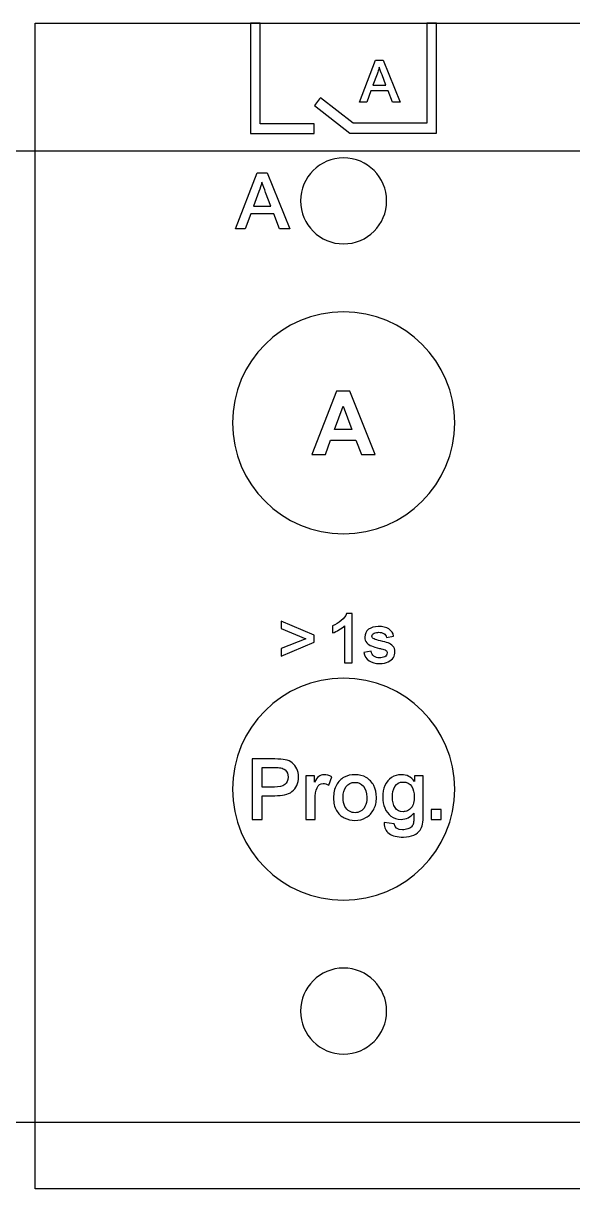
# Model space of a CAD drawing. Header units: millimetres. Extents: x 2151 to 5908, y -441 to 3322.
# Drawn here: x 3204.09 to 3223.86, y 1911.04 to 1953.04 of the extents above; entities that cross this region are included whole.
import ezdxf
from ezdxf.enums import TextEntityAlignment as Align

# ---------------------------------------------------------------- set-up
doc = ezdxf.new("R2010")
doc.units = ezdxf.units.MM
doc.layers.add('2DE_OBJ_Eti-Apparatus', color=7, linetype='Continuous', lineweight=25)
doc.layers.add('Beschriftung', color=7, linetype='Continuous')
doc.layers.add('Gehäuse', color=7, linetype='Continuous')
doc.styles.add('CP_ATTR', font='ARIAL.TTF')

# ---------------------------------------------------------------- blocks, each defined once
blk = doc.blocks.new('2de_eti_9_4352_5ex0yz5')
at = {"linetype": 'Continuous'}
for p, q in [((716, 35), (0, 35)), ((716, 0), (0, 0))]:
    blk.add_line(p, q, dxfattribs=at)
at = {"linetype": 'ByBlock', "style": 'CP_ATTR', "flags": 9}
for tag, p in [('CURRENT', (0, 5)), ('LINK', (0, 5)), ('CHARACTER', (0, 5)), ('POWER', (0, 5)), ('ORDER-NO', (0, 5)), ('PRODUCT-TYPE', (0, 5)), ('ARTICLE', (0, 5)), ('GROUP', (0, 5)), ('NUMBER', (0, 5)), ('NAME', (0, 5)), ('EL-STATUS', (0, 4.999)), ('FUNCTION', (0, 4.999)), ('ARTICLE-2', (0, 4.999)), ('ARTICLE-1', (0, 4.999)), ('VOLTAGE', (0, 4.999)), ('PRODUCER', (0, 4.999)), ('WEIGHT', (0.001, 5)), ('IP', (0.001, 5)), ('OTHER', (0.001, 5))]:
    blk.add_attdef(tag, text='', height=0.00005, dxfattribs=at).set_placement(p, align=Align.MIDDLE_LEFT)
blk = doc.blocks.new('Gehäuse_12_TE1')
at = {"layer": 'Gehäuse'}
blk.add_lwpolyline([(2.5, 66.5), (213.5, 66.5), (213.5, 24.5), (2.5, 24.5)], close=True, dxfattribs=at)
blk = doc.blocks.new('AKS-2416.03')
at = {"layer": 'Beschriftung'}
for points, knots in [([(10.2467, 66.5), (10.2467, 66.5), (10.5997, 66.5), (10.5997, 66.5), (10.5997, 66.5), (10.5997, 66.5), (10.5997, 62.8807), (10.5997, 62.8807), (10.5997, 62.8807), (10.5997, 62.8807), (12.5458, 62.8807), (12.5458, 62.8807), (12.5458, 62.8807), (12.5458, 62.8807), (12.5458, 62.5279), (12.5458, 62.5279), (12.5458, 62.5279), (12.5458, 62.5279), (10.2467, 62.5279), (10.2467, 62.5279), (10.2467, 62.5279), (10.2467, 62.5279), (10.2467, 66.5), (10.2467, 66.5)], [0, 0, 0, 0, 0.1428571, 0.1428571, 0.1428571, 0.1428572, 0.2857143, 0.2857143, 0.2857143, 0.2857143, 0.4285714, 0.4285714, 0.4285714, 0.4285714, 0.5714286, 0.5714286, 0.5714286, 0.5714286, 0.7142857, 0.7142857, 0.7142857, 0.7142857, 1, 1, 1, 1]), ([(16.5967, 66.5), (16.5967, 66.5), (16.9497, 66.5), (16.9497, 66.5), (16.9497, 66.5), (16.9497, 66.5), (16.9497, 62.5463), (16.9497, 62.5463), (16.9497, 62.5463), (16.9497, 62.5463), (13.822, 62.5463), (13.822, 62.5463), (13.822, 62.5463), (13.822, 62.5463), (12.5546, 63.541), (12.5546, 63.541), (12.5546, 63.541), (12.5546, 63.541), (12.7724, 63.818), (12.7724, 63.818), (12.7724, 63.818), (12.7724, 63.818), (13.9432, 62.8991), (13.9432, 62.8991), (13.9432, 62.8991), (13.9432, 62.8991), (16.5967, 62.8991), (16.5967, 62.8991), (16.5967, 62.8991), (16.5967, 62.8991), (16.5967, 66.5), (16.5967, 66.5)], [0, 0, 0, 0, 0.1111111, 0.1111111, 0.1111111, 0.1111111, 0.2222222, 0.2222222, 0.2222222, 0.2222222, 0.3333333, 0.3333333, 0.3333333, 0.3333333, 0.4444444, 0.4444444, 0.4444444, 0.4444445, 0.5555556, 0.5555556, 0.5555556, 0.5555556, 0.6666667, 0.6666667, 0.6666667, 0.6666667, 0.7777778, 0.7777778, 0.7777778, 0.7777778, 1, 1, 1, 1]), ([(14.1706, 63.6564), (14.1706, 63.6564), (14.4351, 63.6564), (14.4351, 63.6564), (14.4351, 63.6564), (14.4351, 63.6564), (14.5833, 64.0606), (14.5833, 64.0606), (14.5833, 64.0606), (14.5833, 64.0606), (15.2035, 64.0606), (15.2035, 64.0606), (15.2035, 64.0606), (15.2035, 64.0606), (15.358, 63.6564), (15.358, 63.6564), (15.358, 63.6564), (15.358, 63.6564), (15.6353, 63.6564), (15.6353, 63.6564), (15.6353, 63.6564), (15.6353, 63.6564), (15.0236, 65.1719), (15.0236, 65.1719), (15.0236, 65.1719), (15.0236, 65.1719), (14.7547, 65.1719), (14.7547, 65.1719), (14.7547, 65.1719), (14.7547, 65.1719), (14.1706, 63.6564), (14.1706, 63.6564)], [0, 0, 0, 0, 0.1111111, 0.1111111, 0.1111111, 0.1111111, 0.2222222, 0.2222222, 0.2222222, 0.2222222, 0.3333333, 0.3333333, 0.3333333, 0.3333333, 0.4444444, 0.4444444, 0.4444444, 0.4444445, 0.5555556, 0.5555556, 0.5555556, 0.5555556, 0.6666667, 0.6666667, 0.6666667, 0.6666667, 0.7777778, 0.7777778, 0.7777778, 0.7777778, 1, 1, 1, 1]), ([(14.8034, 64.666), (14.8415, 64.7676), (14.8585, 64.8163), (14.8818, 64.9221), (14.8818, 64.9221), (14.8818, 64.9221), (14.886, 64.9221), (14.886, 64.9221), (14.886, 64.9221), (14.9177, 64.8205), (14.9495, 64.7316), (14.9834, 64.6427), (14.9834, 64.6427), (14.9834, 64.6427), (15.1231, 64.2681), (15.1231, 64.2681), (15.1231, 64.2681), (15.1231, 64.2681), (14.6574, 64.2681), (14.6574, 64.2681), (14.6574, 64.2681), (14.6574, 64.2681), (14.8034, 64.666), (14.8034, 64.666)], [0, 0, 0, 0, 0.1428571, 0.1428571, 0.1428571, 0.1428572, 0.2857143, 0.2857143, 0.2857143, 0.2857143, 0.4285714, 0.4285714, 0.4285714, 0.4285714, 0.5714286, 0.5714286, 0.5714286, 0.5714286, 0.7142857, 0.7142857, 0.7142857, 0.7142857, 1, 1, 1, 1]), ([(13.6, 61.6505), (14.4558, 61.6505), (15.15, 60.9564), (15.15, 60.1005), (15.15, 60.1005), (15.15, 59.2446), (14.4558, 58.5505), (13.6, 58.5505), (13.6, 58.5505), (12.7442, 58.5505), (12.05, 59.2446), (12.05, 60.1005), (12.05, 60.1005), (12.05, 60.9564), (12.7442, 61.6505), (13.6, 61.6505)], [0, 0, 0, 0, 0.2, 0.2, 0.2, 0.2, 0.4, 0.4, 0.4, 0.4, 0.6, 0.6, 0.6, 0.6, 1, 1, 1, 1]), ([(9.7085, 59.0901), (9.7085, 59.0901), (10.0612, 59.0901), (10.0612, 59.0901), (10.0612, 59.0901), (10.0612, 59.0901), (10.2588, 59.6291), (10.2588, 59.6291), (10.2588, 59.6291), (10.2588, 59.6291), (11.0857, 59.6291), (11.0857, 59.6291), (11.0857, 59.6291), (11.0857, 59.6291), (11.2917, 59.0901), (11.2917, 59.0901), (11.2917, 59.0901), (11.2917, 59.0901), (11.6614, 59.0901), (11.6614, 59.0901), (11.6614, 59.0901), (11.6614, 59.0901), (10.8458, 61.1108), (10.8458, 61.1108), (10.8458, 61.1108), (10.8458, 61.1108), (10.4874, 61.1108), (10.4874, 61.1108), (10.4874, 61.1108), (10.4874, 61.1108), (9.7085, 59.0901), (9.7085, 59.0901)], [0, 0, 0, 0, 0.1111111, 0.1111111, 0.1111111, 0.1111111, 0.2222222, 0.2222222, 0.2222222, 0.2222222, 0.3333333, 0.3333333, 0.3333333, 0.3333333, 0.4444444, 0.4444444, 0.4444444, 0.4444445, 0.5555556, 0.5555556, 0.5555556, 0.5555556, 0.6666667, 0.6666667, 0.6666667, 0.6666667, 0.7777778, 0.7777778, 0.7777778, 0.7777778, 1, 1, 1, 1]), ([(10.5523, 60.4363), (10.6031, 60.5717), (10.6257, 60.6366), (10.6567, 60.7777), (10.6567, 60.7777), (10.6567, 60.7777), (10.6624, 60.7777), (10.6624, 60.7777), (10.6624, 60.7777), (10.7047, 60.6423), (10.747, 60.5237), (10.7922, 60.4052), (10.7922, 60.4052), (10.7922, 60.4052), (10.9785, 59.9057), (10.9785, 59.9057), (10.9785, 59.9057), (10.9785, 59.9057), (10.3576, 59.9057), (10.3576, 59.9057), (10.3576, 59.9057), (10.3576, 59.9057), (10.5523, 60.4363), (10.5523, 60.4363)], [0, 0, 0, 0, 0.1428571, 0.1428571, 0.1428571, 0.1428572, 0.2857143, 0.2857143, 0.2857143, 0.2857143, 0.4285714, 0.4285714, 0.4285714, 0.4285714, 0.5714286, 0.5714286, 0.5714286, 0.5714286, 0.7142857, 0.7142857, 0.7142857, 0.7142857, 1, 1, 1, 1]), ([(13.5999, 56.1006), (15.8088, 56.1006), (17.6, 54.3093), (17.6, 52.1007), (17.6, 52.1007), (17.6, 49.8919), (15.8088, 48.1006), (13.5999, 48.1006), (13.5999, 48.1006), (11.3912, 48.1006), (9.6, 49.8919), (9.6, 52.1007), (9.6, 52.1007), (9.6, 54.3093), (11.3912, 56.1006), (13.5999, 56.1006)], [0, 0, 0, 0, 0.2, 0.2, 0.2, 0.2, 0.4, 0.4, 0.4, 0.4, 0.6, 0.6, 0.6, 0.6, 1, 1, 1, 1]), ([(14.7403, 50.9642), (14.7403, 50.9642), (14.2408, 50.9642), (14.2408, 50.9642), (14.2408, 50.9642), (14.2408, 50.9642), (14.0423, 51.4807), (14.0423, 51.4807), (14.0423, 51.4807), (14.0423, 51.4807), (13.1338, 51.4807), (13.1338, 51.4807), (13.1338, 51.4807), (13.1338, 51.4807), (12.9464, 50.9642), (12.9464, 50.9642), (12.9464, 50.9642), (12.9464, 50.9642), (12.4596, 50.9642), (12.4596, 50.9642), (12.4596, 50.9642), (12.4596, 50.9642), (13.3449, 53.237), (13.3449, 53.237), (13.3449, 53.237), (13.3449, 53.237), (13.8301, 53.237), (13.8301, 53.237), (13.8301, 53.237), (13.8301, 53.237), (14.7403, 50.9642), (14.7403, 50.9642)], [0, 0, 0, 0, 0.1111111, 0.1111111, 0.1111111, 0.1111111, 0.2222222, 0.2222222, 0.2222222, 0.2222222, 0.3333333, 0.3333333, 0.3333333, 0.3333333, 0.4444444, 0.4444444, 0.4444444, 0.4444445, 0.5555556, 0.5555556, 0.5555556, 0.5555556, 0.6666667, 0.6666667, 0.6666667, 0.6666667, 0.7777778, 0.7777778, 0.7777778, 0.7777778, 1, 1, 1, 1]), ([(13.8952, 51.8633), (13.8952, 51.8633), (13.582, 52.7067), (13.582, 52.7067), (13.582, 52.7067), (13.582, 52.7067), (13.275, 51.8633), (13.275, 51.8633), (13.275, 51.8633), (13.275, 51.8633), (13.8952, 51.8633), (13.8952, 51.8633)], [0, 0, 0, 0, 0.25, 0.25, 0.25, 0.25, 0.5, 0.5, 0.5, 0.5, 1, 1, 1, 1]), ([(12.5457, 44.4456), (12.5457, 44.4456), (12.5457, 44.2011), (12.5457, 44.2011), (12.5457, 44.2011), (12.5457, 44.2011), (11.3555, 43.6924), (11.3555, 43.6924), (11.3555, 43.6924), (11.3555, 43.6924), (11.3555, 43.969), (11.3555, 43.969), (11.3555, 43.969), (11.3555, 43.969), (12.2445, 44.3221), (12.2445, 44.3221), (12.2445, 44.3221), (12.2445, 44.3221), (11.3555, 44.6851), (11.3555, 44.6851), (11.3555, 44.6851), (11.3555, 44.6851), (11.3555, 44.9592), (11.3555, 44.9592), (11.3555, 44.9592), (11.3555, 44.9592), (12.5457, 44.4456), (12.5457, 44.4456)], [0, 0, 0, 0, 0.125, 0.125, 0.125, 0.125, 0.25, 0.25, 0.25, 0.25, 0.375, 0.375, 0.375, 0.375, 0.5, 0.5, 0.5, 0.5, 0.625, 0.625, 0.625, 0.625, 0.75, 0.75, 0.75, 0.75, 1, 1, 1, 1]), ([(13.9113, 43.4529), (13.9113, 43.4529), (13.6372, 43.4529), (13.6372, 43.4529), (13.6372, 43.4529), (13.6372, 43.4529), (13.6372, 44.7864), (13.6372, 44.7864), (13.6372, 44.7864), (13.5812, 44.7337), (13.5137, 44.6843), (13.4347, 44.6382), (13.4347, 44.6382), (13.3557, 44.5921), (13.2783, 44.5551), (13.2026, 44.5271), (13.2026, 44.5271), (13.2026, 44.5271), (13.2026, 44.7814), (13.2026, 44.7814), (13.2026, 44.7814), (13.3178, 44.8308), (13.422, 44.895), (13.515, 44.9741), (13.515, 44.9741), (13.608, 45.0531), (13.6726, 45.1379), (13.7088, 45.2284), (13.7088, 45.2284), (13.7088, 45.2284), (13.9113, 45.2284), (13.9113, 45.2284), (13.9113, 45.2284), (13.9113, 45.2284), (13.9113, 43.4529), (13.9113, 43.4529)], [0, 0, 0, 0, 0.1, 0.1, 0.1, 0.1, 0.2, 0.2, 0.2, 0.2, 0.3, 0.3, 0.3, 0.3, 0.4, 0.4, 0.4, 0.4, 0.5, 0.5, 0.5, 0.5, 0.6, 0.6, 0.6, 0.6, 0.7, 0.7, 0.7, 0.7, 0.8, 0.8, 0.8, 0.8, 1, 1, 1, 1]), ([(14.8473, 44.7617), (15.0119, 44.7617), (15.1403, 44.7316), (15.2325, 44.6715), (15.2325, 44.6715), (15.3247, 44.6115), (15.3815, 44.5246), (15.4029, 44.411), (15.4029, 44.411), (15.4029, 44.411), (15.1411, 44.3666), (15.1411, 44.3666), (15.1411, 44.3666), (15.1296, 44.4308), (15.0996, 44.4777), (15.051, 44.5073), (15.051, 44.5073), (15.0024, 44.537), (14.9428, 44.5518), (14.872, 44.5518), (14.872, 44.5518), (14.8111, 44.5518), (14.7543, 44.5415), (14.7016, 44.5209), (14.7016, 44.5209), (14.6489, 44.5003), (14.6226, 44.4645), (14.6226, 44.4135), (14.6226, 44.4135), (14.6226, 44.3674), (14.6477, 44.3332), (14.6979, 44.311), (14.6979, 44.311), (14.7481, 44.2888), (14.8267, 44.2662), (14.9337, 44.2431), (14.9337, 44.2431), (15.044, 44.2184), (15.1329, 44.1937), (15.2004, 44.169), (15.2004, 44.169), (15.2679, 44.1443), (15.3263, 44.1061), (15.3757, 44.0542), (15.3757, 44.0542), (15.4251, 44.0023), (15.4498, 43.9336), (15.4498, 43.848), (15.4498, 43.848), (15.4498, 43.7756), (15.4305, 43.7072), (15.3918, 43.643), (15.3918, 43.643), (15.3531, 43.5788), (15.2926, 43.5262), (15.2103, 43.485), (15.2103, 43.485), (15.128, 43.4438), (15.0243, 43.4233), (14.8991, 43.4233), (14.8991, 43.4233), (14.7427, 43.4233), (14.6147, 43.4587), (14.5151, 43.5295), (14.5151, 43.5295), (14.4155, 43.6002), (14.3518, 43.6998), (14.3238, 43.8282), (14.3238, 43.8282), (14.3238, 43.8282), (14.5954, 43.8702), (14.5954, 43.8702), (14.5954, 43.8702), (14.6086, 43.7912), (14.6415, 43.7319), (14.6942, 43.6924), (14.6942, 43.6924), (14.7469, 43.6529), (14.8144, 43.6332), (14.8967, 43.6332), (14.8967, 43.6332), (14.9625, 43.6332), (15.0243, 43.6459), (15.0819, 43.6714), (15.0819, 43.6714), (15.1395, 43.697), (15.1683, 43.7426), (15.1683, 43.8085), (15.1683, 43.8085), (15.1683, 43.8529), (15.1523, 43.8842), (15.1201, 43.9023), (15.1201, 43.9023), (15.088, 43.9204), (15.0325, 43.9394), (14.9535, 43.9591), (14.9535, 43.9591), (14.9535, 43.9591), (14.8967, 43.9739), (14.8967, 43.9739), (14.8967, 43.9739), (14.7699, 44.0052), (14.672, 44.034), (14.6028, 44.0604), (14.6028, 44.0604), (14.5337, 44.0867), (14.4765, 44.125), (14.4312, 44.1752), (14.4312, 44.1752), (14.3859, 44.2254), (14.3633, 44.2933), (14.3633, 44.3789), (14.3633, 44.3789), (14.3633, 44.4975), (14.4094, 44.5909), (14.5016, 44.6592), (14.5016, 44.6592), (14.5938, 44.7275), (14.709, 44.7617), (14.8473, 44.7617)], [0, 0, 0, 0, 0.0322581, 0.0322581, 0.0322581, 0.0322581, 0.0645161, 0.0645161, 0.0645161, 0.0645161, 0.0967742, 0.0967742, 0.0967742, 0.0967742, 0.1290323, 0.1290323, 0.1290323, 0.1290323, 0.1612903, 0.1612903, 0.1612903, 0.1612903, 0.1935484, 0.1935484, 0.1935484, 0.1935484, 0.2258065, 0.2258065, 0.2258065, 0.2258065, 0.2580645, 0.2580645, 0.2580645, 0.2580645, 0.2903226, 0.2903226, 0.2903226, 0.2903226, 0.3225806, 0.3225806, 0.3225806, 0.3225807, 0.3548387, 0.3548387, 0.3548387, 0.3548387, 0.3870968, 0.3870968, 0.3870968, 0.3870968, 0.4193548, 0.4193548, 0.4193548, 0.4193548, 0.4516129, 0.4516129, 0.4516129, 0.4516129, 0.483871, 0.483871, 0.483871, 0.483871, 0.516129, 0.516129, 0.516129, 0.516129, 0.5483871, 0.5483871, 0.5483871, 0.5483871, 0.5806452, 0.5806452, 0.5806452, 0.5806452, 0.6129032, 0.6129032, 0.6129032, 0.6129032, 0.6451613, 0.6451613, 0.6451613, 0.6451613, 0.6774194, 0.6774194, 0.6774194, 0.6774194, 0.7096774, 0.7096774, 0.7096774, 0.7096774, 0.7419355, 0.7419355, 0.7419355, 0.7419355, 0.7741935, 0.7741935, 0.7741935, 0.7741936, 0.8064516, 0.8064516, 0.8064516, 0.8064516, 0.8387097, 0.8387097, 0.8387097, 0.8387097, 0.8709677, 0.8709677, 0.8709677, 0.8709678, 0.9032258, 0.9032258, 0.9032258, 0.9032258, 0.9354839, 0.9354839, 0.9354839, 0.9354839, 1, 1, 1, 1]), ([(13.5999, 42.8995), (15.8089, 42.8995), (17.6, 41.1082), (17.6, 38.8996), (17.6, 38.8996), (17.6, 36.6908), (15.8089, 34.8995), (13.5999, 34.8995), (13.5999, 34.8995), (11.3913, 34.8995), (9.6, 36.6908), (9.6, 38.8996), (9.6, 38.8996), (9.6, 41.1082), (11.3913, 42.8995), (13.5999, 42.8995)], [0, 0, 0, 0, 0.2, 0.2, 0.2, 0.2, 0.4, 0.4, 0.4, 0.4, 0.6, 0.6, 0.6, 0.6, 1, 1, 1, 1]), ([(11.7505, 39.8497), (11.8214, 39.7929), (11.8767, 39.7214), (11.9162, 39.6354), (11.9162, 39.6354), (11.9557, 39.5492), (11.9754, 39.4494), (11.9754, 39.3359), (11.9754, 39.3359), (11.9754, 39.1111), (11.8964, 38.9358), (11.7383, 38.8101), (11.7383, 38.8101), (11.6694, 38.7555), (11.5829, 38.7175), (11.4785, 38.6962), (11.4785, 38.6962), (11.3742, 38.6749), (11.2551, 38.6643), (11.1214, 38.6643), (11.1214, 38.6643), (11.1214, 38.6643), (10.6716, 38.6643), (10.6716, 38.6643), (10.6716, 38.6643), (10.6716, 38.6643), (10.6716, 37.8103), (10.6716, 37.8103), (10.6716, 37.8103), (10.6716, 37.8103), (10.313, 37.8103), (10.313, 37.8103), (10.313, 37.8103), (10.313, 37.8103), (10.313, 39.9864), (10.313, 39.9864), (10.313, 39.9864), (10.313, 39.9864), (11.1275, 39.9864), (11.1275, 39.9864), (11.1275, 39.9864), (11.2794, 39.9864), (11.4041, 39.9778), (11.5013, 39.9605), (11.5013, 39.9605), (11.5985, 39.9433), (11.6816, 39.9064), (11.7505, 39.8497)], [0, 0, 0, 0, 0.0769231, 0.0769231, 0.0769231, 0.0769231, 0.1538462, 0.1538462, 0.1538462, 0.1538462, 0.2307692, 0.2307692, 0.2307692, 0.2307692, 0.3076923, 0.3076923, 0.3076923, 0.3076923, 0.3846154, 0.3846154, 0.3846154, 0.3846154, 0.4615385, 0.4615385, 0.4615385, 0.4615385, 0.5384615, 0.5384615, 0.5384615, 0.5384615, 0.6153846, 0.6153846, 0.6153846, 0.6153846, 0.6923077, 0.6923077, 0.6923077, 0.6923077, 0.7692308, 0.7692308, 0.7692308, 0.7692308, 0.8461538, 0.8461538, 0.8461538, 0.8461539, 1, 1, 1, 1]), ([(11.6047, 39.333), (11.6047, 39.4424), (11.5681, 39.5295), (11.4953, 39.5943), (11.4953, 39.5943), (11.4546, 39.6287), (11.4046, 39.6515), (11.3447, 39.6627), (11.3447, 39.6627), (11.285, 39.6739), (11.2135, 39.6794), (11.1305, 39.6794), (11.1305, 39.6794), (11.1305, 39.6794), (10.6716, 39.6794), (10.6716, 39.6794), (10.6716, 39.6794), (10.6716, 39.6794), (10.6716, 38.9713), (10.6716, 38.9713), (10.6716, 38.9713), (10.6716, 38.9713), (11.1093, 38.9713), (11.1093, 38.9713), (11.1093, 38.9713), (11.4395, 38.9713), (11.6047, 39.0919), (11.6047, 39.333)], [0, 0, 0, 0, 0.125, 0.125, 0.125, 0.125, 0.25, 0.25, 0.25, 0.25, 0.375, 0.375, 0.375, 0.375, 0.5, 0.5, 0.5, 0.5, 0.625, 0.625, 0.625, 0.625, 0.75, 0.75, 0.75, 0.75, 1, 1, 1, 1]), ([(12.8933, 39.4211), (12.9905, 39.4211), (13.0848, 39.3938), (13.1759, 39.339), (13.1759, 39.339), (13.1759, 39.339), (13.0665, 39.0381), (13.0665, 39.0381), (13.0665, 39.0381), (12.9977, 39.0807), (12.9287, 39.102), (12.8598, 39.102), (12.8598, 39.102), (12.6714, 39.102), (12.5772, 38.9013), (12.5772, 38.5002), (12.5772, 38.5002), (12.5772, 38.5002), (12.5772, 37.8103), (12.5772, 37.8103), (12.5772, 37.8103), (12.5772, 37.8103), (12.2399, 37.8103), (12.2399, 37.8103), (12.2399, 37.8103), (12.2399, 37.8103), (12.2399, 39.3845), (12.2399, 39.3845), (12.2399, 39.3845), (12.2399, 39.3845), (12.5499, 39.3845), (12.5499, 39.3845), (12.5499, 39.3845), (12.5499, 39.3845), (12.5499, 39.1537), (12.5499, 39.1537), (12.5499, 39.1537), (12.5499, 39.1537), (12.5559, 39.1537), (12.5559, 39.1537), (12.5559, 39.1537), (12.645, 39.3319), (12.7575, 39.4211), (12.8933, 39.4211)], [0, 0, 0, 0, 0.0833333, 0.0833333, 0.0833333, 0.0833333, 0.1666667, 0.1666667, 0.1666667, 0.1666667, 0.25, 0.25, 0.25, 0.25, 0.3333333, 0.3333333, 0.3333333, 0.3333333, 0.4166667, 0.4166667, 0.4166667, 0.4166667, 0.5, 0.5, 0.5, 0.5, 0.5833333, 0.5833333, 0.5833333, 0.5833333, 0.6666667, 0.6666667, 0.6666667, 0.6666667, 0.75, 0.75, 0.75, 0.75, 0.8333333, 0.8333333, 0.8333333, 0.8333333, 1, 1, 1, 1]), ([(14.0118, 39.4211), (14.1637, 39.4211), (14.298, 39.3866), (14.4145, 39.3177), (14.4145, 39.3177), (14.531, 39.2488), (14.6217, 39.1527), (14.6865, 39.029), (14.6865, 39.029), (14.7514, 38.9054), (14.7838, 38.7625), (14.7838, 38.6004), (14.7838, 38.6004), (14.7838, 38.4344), (14.7503, 38.2889), (14.6834, 38.1644), (14.6834, 38.1644), (14.6166, 38.0397), (14.5244, 37.9434), (14.4069, 37.8756), (14.4069, 37.8756), (14.2894, 37.8077), (14.1567, 37.7738), (14.0087, 37.7738), (14.0087, 37.7738), (13.8709, 37.7738), (13.7433, 37.8036), (13.6258, 37.8634), (13.6258, 37.8634), (13.5083, 37.9233), (13.414, 38.0138), (13.3431, 38.1354), (13.3431, 38.1354), (13.2722, 38.257), (13.2368, 38.405), (13.2368, 38.5793), (13.2368, 38.5793), (13.2368, 38.7615), (13.2718, 38.9161), (13.3417, 39.0426), (13.3417, 39.0426), (13.4116, 39.1693), (13.5047, 39.2641), (13.6212, 39.3268), (13.6212, 39.3268), (13.7377, 39.3897), (13.8679, 39.4211), (14.0118, 39.4211)], [0, 0, 0, 0, 0.0769231, 0.0769231, 0.0769231, 0.0769231, 0.1538462, 0.1538462, 0.1538462, 0.1538462, 0.2307692, 0.2307692, 0.2307692, 0.2307692, 0.3076923, 0.3076923, 0.3076923, 0.3076923, 0.3846154, 0.3846154, 0.3846154, 0.3846154, 0.4615385, 0.4615385, 0.4615385, 0.4615385, 0.5384615, 0.5384615, 0.5384615, 0.5384615, 0.6153846, 0.6153846, 0.6153846, 0.6153846, 0.6923077, 0.6923077, 0.6923077, 0.6923077, 0.7692308, 0.7692308, 0.7692308, 0.7692308, 0.8461538, 0.8461538, 0.8461538, 0.8461539, 1, 1, 1, 1]), ([(13.5833, 38.5975), (13.5833, 38.4677), (13.6046, 38.3619), (13.647, 38.2798), (13.647, 38.2798), (13.6896, 38.1977), (13.7433, 38.139), (13.8081, 38.1036), (13.8081, 38.1036), (13.873, 38.0681), (13.9408, 38.0504), (14.0118, 38.0504), (14.0118, 38.0504), (14.0786, 38.0504), (14.144, 38.0671), (14.2078, 38.1005), (14.2078, 38.1005), (14.2716, 38.134), (14.3258, 38.1922), (14.3705, 38.2753), (14.3705, 38.2753), (14.415, 38.3583), (14.4373, 38.4687), (14.4373, 38.6066), (14.4373, 38.6066), (14.4373, 38.7788), (14.3968, 38.9114), (14.3157, 39.0047), (14.3157, 39.0047), (14.2347, 39.0979), (14.1323, 39.1445), (14.0087, 39.1445), (14.0087, 39.1445), (13.875, 39.1445), (13.7707, 39.0943), (13.6956, 38.994), (13.6956, 38.994), (13.6207, 38.8937), (13.5833, 38.7615), (13.5833, 38.5975)], [0, 0, 0, 0, 0.0909091, 0.0909091, 0.0909091, 0.0909091, 0.1818182, 0.1818182, 0.1818182, 0.1818182, 0.2727273, 0.2727273, 0.2727273, 0.2727273, 0.3636364, 0.3636364, 0.3636364, 0.3636364, 0.4545455, 0.4545455, 0.4545455, 0.4545455, 0.5454545, 0.5454545, 0.5454545, 0.5454546, 0.6363636, 0.6363636, 0.6363636, 0.6363636, 0.7272727, 0.7272727, 0.7272727, 0.7272727, 0.8181818, 0.8181818, 0.8181818, 0.8181818, 1, 1, 1, 1]), ([(15.6804, 39.4211), (15.8789, 39.4211), (16.035, 39.3411), (16.1484, 39.181), (16.1484, 39.181), (16.1484, 39.181), (16.1545, 39.181), (16.1545, 39.181), (16.1545, 39.181), (16.1545, 39.181), (16.1545, 39.3845), (16.1545, 39.3845), (16.1545, 39.3845), (16.1545, 39.3845), (16.4676, 39.3845), (16.4676, 39.3845), (16.4676, 39.3845), (16.4676, 39.3845), (16.4676, 37.9743), (16.4676, 37.9743), (16.4676, 37.9743), (16.4676, 37.709), (16.43, 37.5256), (16.3551, 37.4243), (16.3551, 37.4243), (16.3004, 37.3513), (16.2244, 37.291), (16.1271, 37.2435), (16.1271, 37.2435), (16.0299, 37.1959), (15.9073, 37.172), (15.7594, 37.172), (15.7594, 37.172), (15.5305, 37.172), (15.3572, 37.2146), (15.2396, 37.2996), (15.2396, 37.2996), (15.1222, 37.3848), (15.0634, 37.5074), (15.0634, 37.6674), (15.0634, 37.6674), (15.0634, 37.6674), (15.0634, 37.6917), (15.0634, 37.6917), (15.0634, 37.6917), (15.0634, 37.6917), (15.4251, 37.6462), (15.4251, 37.6462), (15.4251, 37.6462), (15.4412, 37.5064), (15.5396, 37.4365), (15.7199, 37.4365), (15.7199, 37.4365), (15.7888, 37.4365), (15.8516, 37.4461), (15.9083, 37.4653), (15.9083, 37.4653), (15.965, 37.4846), (16.0096, 37.5105), (16.0421, 37.5428), (16.0421, 37.5428), (16.0785, 37.5793), (16.1023, 37.6233), (16.1135, 37.675), (16.1135, 37.675), (16.1246, 37.7267), (16.1302, 37.7921), (16.1302, 37.8711), (16.1302, 37.8711), (16.1302, 37.8711), (16.1302, 38.0382), (16.1302, 38.0382), (16.1302, 38.0382), (16.1302, 38.0382), (16.1241, 38.0382), (16.1241, 38.0382), (16.1241, 38.0382), (16.0086, 37.8862), (15.8566, 37.8103), (15.6682, 37.8103), (15.6682, 37.8103), (15.5264, 37.8103), (15.4058, 37.8483), (15.3066, 37.9242), (15.3066, 37.9242), (15.2073, 38.0002), (15.1328, 38.099), (15.0832, 38.2206), (15.0832, 38.2206), (15.0335, 38.3421), (15.0087, 38.4708), (15.0087, 38.6066), (15.0087, 38.6066), (15.0087, 38.7687), (15.0361, 38.9109), (15.0907, 39.0335), (15.0907, 39.0335), (15.1455, 39.1561), (15.2235, 39.2514), (15.3248, 39.3193), (15.3248, 39.3193), (15.4261, 39.3871), (15.5446, 39.4211), (15.6804, 39.4211)], [0, 0, 0, 0, 0.037037, 0.037037, 0.037037, 0.037037, 0.0740741, 0.0740741, 0.0740741, 0.0740741, 0.1111111, 0.1111111, 0.1111111, 0.1111111, 0.1481481, 0.1481481, 0.1481481, 0.1481482, 0.1851852, 0.1851852, 0.1851852, 0.1851852, 0.2222222, 0.2222222, 0.2222222, 0.2222222, 0.2592593, 0.2592593, 0.2592593, 0.2592593, 0.2962963, 0.2962963, 0.2962963, 0.2962963, 0.3333333, 0.3333333, 0.3333333, 0.3333333, 0.3703704, 0.3703704, 0.3703704, 0.3703704, 0.4074074, 0.4074074, 0.4074074, 0.4074074, 0.4444444, 0.4444444, 0.4444444, 0.4444445, 0.4814815, 0.4814815, 0.4814815, 0.4814815, 0.5185185, 0.5185185, 0.5185185, 0.5185185, 0.5555556, 0.5555556, 0.5555556, 0.5555556, 0.5925926, 0.5925926, 0.5925926, 0.5925926, 0.6296296, 0.6296296, 0.6296296, 0.6296296, 0.6666667, 0.6666667, 0.6666667, 0.6666667, 0.7037037, 0.7037037, 0.7037037, 0.7037037, 0.7407407, 0.7407407, 0.7407407, 0.7407408, 0.7777778, 0.7777778, 0.7777778, 0.7777778, 0.8148148, 0.8148148, 0.8148148, 0.8148148, 0.8518519, 0.8518519, 0.8518519, 0.8518519, 0.8888889, 0.8888889, 0.8888889, 0.8888889, 0.9259259, 0.9259259, 0.9259259, 0.9259259, 1, 1, 1, 1]), ([(15.3552, 38.6066), (15.3552, 38.4567), (15.3876, 38.3325), (15.4524, 38.2343), (15.4524, 38.2343), (15.5173, 38.1359), (15.6135, 38.0868), (15.7412, 38.0868), (15.7412, 38.0868), (15.7938, 38.0868), (15.847, 38.0985), (15.9007, 38.1218), (15.9007, 38.1218), (15.9545, 38.145), (16.0015, 38.1821), (16.0421, 38.2327), (16.0421, 38.2327), (16.0745, 38.2712), (16.0993, 38.3265), (16.1166, 38.3983), (16.1166, 38.3983), (16.1338, 38.4703), (16.1424, 38.5489), (16.1424, 38.6339), (16.1424, 38.6339), (16.1424, 38.7636), (16.112, 38.8831), (16.0512, 38.9925), (16.0512, 38.9925), (15.9904, 39.102), (15.886, 39.1566), (15.7381, 39.1566), (15.7381, 39.1566), (15.6085, 39.1566), (15.5122, 39.1034), (15.4494, 38.9971), (15.4494, 38.9971), (15.3866, 38.8908), (15.3552, 38.7605), (15.3552, 38.6066)], [0, 0, 0, 0, 0.0909091, 0.0909091, 0.0909091, 0.0909091, 0.1818182, 0.1818182, 0.1818182, 0.1818182, 0.2727273, 0.2727273, 0.2727273, 0.2727273, 0.3636364, 0.3636364, 0.3636364, 0.3636364, 0.4545455, 0.4545455, 0.4545455, 0.4545455, 0.5454545, 0.5454545, 0.5454545, 0.5454546, 0.6363636, 0.6363636, 0.6363636, 0.6363636, 0.7272727, 0.7272727, 0.7272727, 0.7272727, 0.8181818, 0.8181818, 0.8181818, 0.8181818, 1, 1, 1, 1]), ([(17.115, 37.8103), (17.115, 37.8103), (16.7563, 37.8103), (16.7563, 37.8103), (16.7563, 37.8103), (16.7563, 37.8103), (16.7563, 38.1689), (16.7563, 38.1689), (16.7563, 38.1689), (16.7563, 38.1689), (17.115, 38.1689), (17.115, 38.1689), (17.115, 38.1689), (17.115, 38.1689), (17.115, 37.8103), (17.115, 37.8103)], [0, 0, 0, 0, 0.2, 0.2, 0.2, 0.2, 0.4, 0.4, 0.4, 0.4, 0.6, 0.6, 0.6, 0.6, 1, 1, 1, 1]), ([(13.6, 32.4505), (14.4558, 32.4505), (15.15, 31.7564), (15.15, 30.9005), (15.15, 30.9005), (15.15, 30.0446), (14.4558, 29.3505), (13.6, 29.3505), (13.6, 29.3505), (12.7442, 29.3505), (12.05, 30.0446), (12.05, 30.9005), (12.05, 30.9005), (12.05, 31.7564), (12.7442, 32.4505), (13.6, 32.4505)], [0, 0, 0, 0, 0.2, 0.2, 0.2, 0.2, 0.4, 0.4, 0.4, 0.4, 0.6, 0.6, 0.6, 0.6, 1, 1, 1, 1])]:
    blk.add_open_spline(points, degree=3, knots=knots, dxfattribs=at)
at = {"layer": 'Gehäuse'}
blk.add_blockref('Gehäuse_12_TE1', (0, 0), dxfattribs=at)
blk = doc.blocks.new('MDT_CAD_AKS-241603')
blk.add_blockref('AKS-2416.03', (10, 10))

msp = doc.modelspace()

# ---------------------------------------------------------------- block references
msp.add_blockref('MDT_CAD_AKS-241603', (3192.016, 1876.54))
at = {"layer": '2DE_OBJ_Eti-Apparatus'}
msp.add_blockref('2de_eti_9_4352_5ex0yz5', (3168.016, 1913.431), dxfattribs=at)

doc.saveas('drawing.dxf')
